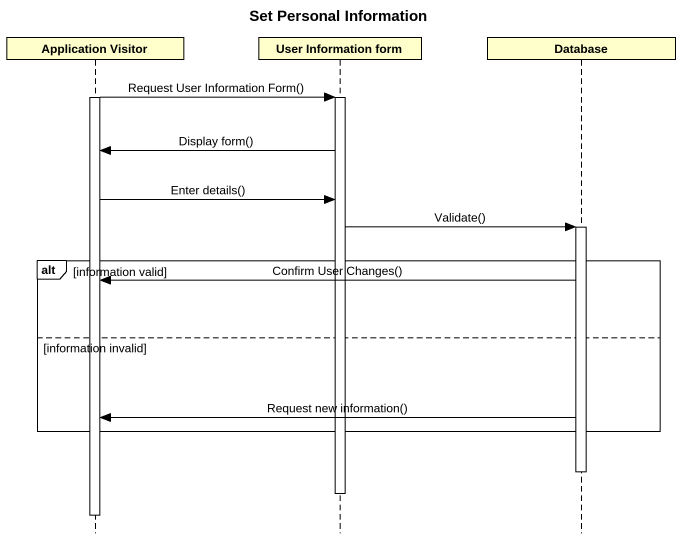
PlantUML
@startuml
title Set Personal Information
hide footbox
participant "Application Visitor" as Application_Visitor
participant "User Information form" as User_Information_form
participant "Database" as Database_

activate Application_Visitor
Application_Visitor -> User_Information_form : Request User Information Form()
activate User_Information_form
User_Information_form -> Application_Visitor : Display form()
Application_Visitor -> User_Information_form : Enter details()
User_Information_form -> Database_ : Validate()
activate Database_
alt information valid
  Database_ -> Application_Visitor : Confirm User Changes()
else information invalid
  Database_ -> Application_Visitor : Request new information()
end
deactivate Database_
deactivate User_Information_form
deactivate Application_Visitor
@enduml
